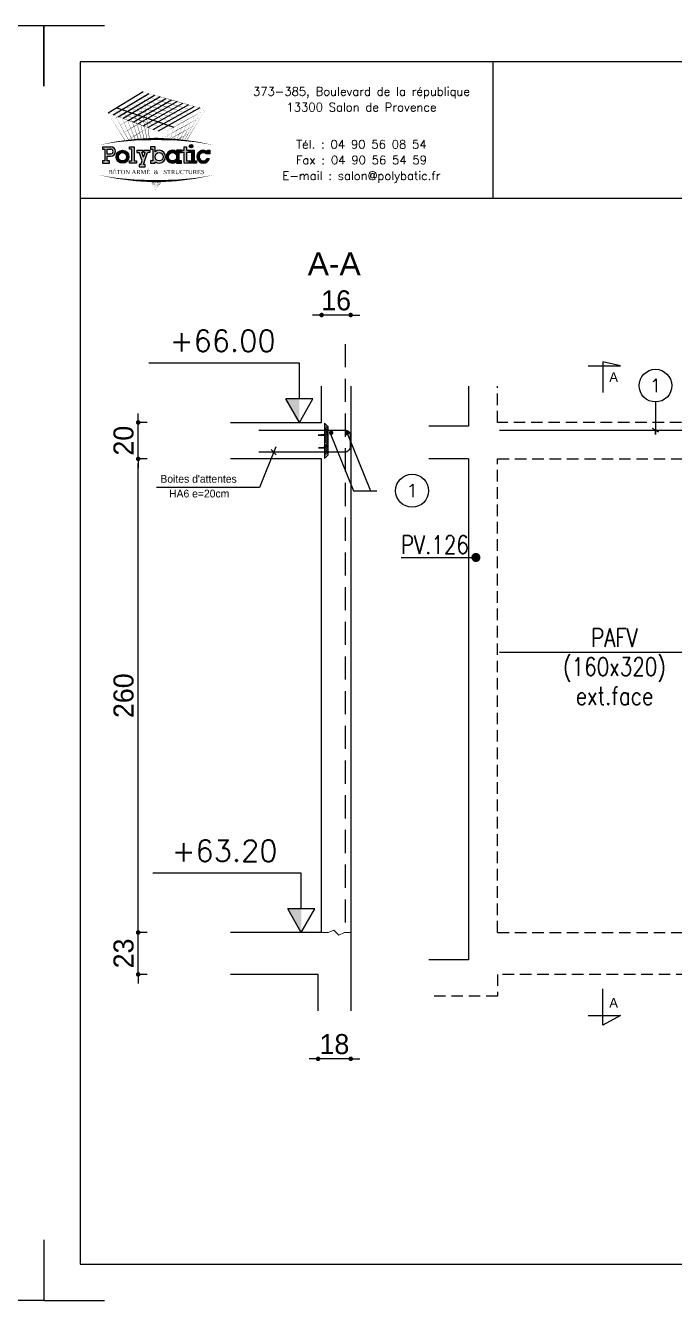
# Model space of a CAD drawing. Header units: metres. Extents: x -5618 to 118954, y -306 to 4637.
# Drawn here: x 35203 to 35559, y 894 to 1594 of the extents above; entities that cross this region are included whole.
import ezdxf
from ezdxf.enums import TextEntityAlignment as Align

# ---------------------------------------------------------------- set-up
doc = ezdxf.new("R2010")
doc.units = ezdxf.units.M
doc.linetypes.add('CACHE', pattern=[9.525, 6.35, -3.175])
doc.linetypes.add('CACHEX2', pattern=[19.05, 12.7, -6.35])
for name, color, linetype in [('COTATION', 1, 'Continuous'), ('GO-CARTOUCHE', 7, 'Continuous'), ('GO-FER-HA', 140, 'Continuous'), ('GO-TEXTE', 9, 'Continuous'), ('K_ENT_M_Building_V.76', 7, 'Continuous'), ('STR_COTATION', 1, 'Continuous'), ('STR_STA', 30, 'Continuous'), ('STR_TS', 22, 'Continuous'), ('STR_TS_TXT', 7, 'Continuous'), ('STR_VOI-POT', 6, 'Continuous')]:
    doc.layers.add(name, color=color, linetype=linetype)
doc.layers.add('Kofragna_forma', color=7, linetype='Continuous', lineweight=70)
doc.styles.add('GrDimensions', font='simplex.shx')
doc.styles.add('Lucida', font='LSANSI.TTF')
doc.styles.add('POLYBATIC', font='TIMES.TTF')
doc.styles.add('schéma', font='simplex.shx')
doc.styles.add('TEXTE', font='romans.shx')
doc.styles.add('TEXTE TS', font='romans.shx', dxfattribs={"width": 0.7, "oblique": 15})
doc.styles.add('TEXTEBA', font='ARIAL.TTF')
doc.dimstyles.new('COUPE-20', dxfattribs={"dimscale": 0.5, "dimtxt": 22, "dimasz": 5, "dimexe": 0.05, "dimexo": 0, "dimgap": 5, "dimtad": 1, "dimdec": 0, "dimdsep": 46, "dimtxsty": 'Standard', "dimblk1": 'DOT', "dimblk2": 'DOT', "dimsah": 1, "dimcen": 0, "dimdle": 150, "dimclrd": 1, "dimclre": 1, "dimclrt": 7, "dimadec": 0, "dimazin": 0, "dimtfac": 1, "dimtdec": 0, "dimtix": 1, "dimtmove": 2, "dimatfit": 3, "dimldrblk": 'DOT', "dimfxl": 0, "dimtvp": 1, "dimtolj": 1, "dimtzin": 0, "dimarcsym": 0})

# ---------------------------------------------------------------- blocks, each defined once
blk = doc.blocks.new('A$C492E529B')
h = blk.add_hatch(color=256)
h.paths.add_polyline_path([(-1.983, 0.1), (-2.083, 0.1), (-2.083, 0.3), (-1.933, 0.3, 1), (-1.933, 0.7), (-2.283, 0.7), (-2.283, 0.6), (-2.183, 0.6), (-2.183, 0.1), (-2.283, 0.1), (-2.283, 0), (-1.983, 0)])
h.paths.add_polyline_path([(-2.083, 0.4), (-2.083, 0.6), (-1.933, 0.6, -1), (-1.933, 0.4)], flags=16)
h = blk.add_hatch(color=256)
h.paths.add_polyline_path([(-1.158, 0.275, 1), (-1.708, 0.275, 1)])
h.paths.add_polyline_path([(-1.608, 0.275, -1), (-1.258, 0.275, -1)], flags=16)
for color, points in [(256, [(-0.938, 0.7), (-1.138, 0.7), (-1.138, 0.6), (-1.038, 0.6), (-1.038, 0.1), (-1.138, 0.1), (-1.138, 0), (-0.838, 0), (-0.838, 0.1), (-0.938, 0.1)]), (256, [(-0.367, 0.45), (-0.268, 0.45), (-0.268, 0.55), (-0.523, 0.55), (-0.523, 0.45), (-0.473, 0.45), (-0.543, 0.253), (-0.612, 0.45), (-0.562, 0.45), (-0.562, 0.55), (-0.818, 0.55), (-0.818, 0.45), (-0.718, 0.45), (-0.595, 0.101), (-0.648, -0.05), (-0.718, -0.05), (-0.718, -0.15), (-0.468, -0.15), (-0.468, -0.05), (-0.543, -0.05)]), (256, [(1.393, 0.55), (1.292, 0.55), (1.292, 0.7), (1.193, 0.7), (1.193, 0.55), (1.093, 0.55), (1.093, 0.45), (1.193, 0.45), (1.193, 0), (1.393, 0), (1.393, 0.1), (1.292, 0.1), (1.292, 0.45), (1.393, 0.45)]), (140, [(1.413, 0.725, 1), (1.563, 0.725, 1)]), (256, [(1.613, 0.55), (1.413, 0.55), (1.413, 0.45), (1.513, 0.45), (1.513, 0.1), (1.413, 0.1), (1.413, 0), (1.712, 0), (1.712, 0.1), (1.613, 0.1)]), (256, [(2.13, 0.4), (2.283, 0.4), (2.283, 0.55), (2.183, 0.55), (2.183, 0.487, 3.359496), (2.272, 0.2), (2.166, 0.2, -3.125802)])]:
    blk.add_hatch(color=color).paths.add_polyline_path(points)
h = blk.add_hatch(color=256)
h.paths.add_polyline_path([(-0.047, 0.487), (-0.047, 0.7), (-0.248, 0.7), (-0.248, 0.6), (-0.147, 0.6), (-0.147, 0.1), (-0.248, 0.1), (-0.248, 0), (-0.047, 0), (-0.047, 0.063, 2.12132)])
h.paths.add_polyline_path([(-0.047, 0.275, -1), (0.303, 0.275, -1)], flags=16)
h = blk.add_hatch(color=256)
h.paths.add_polyline_path([(1.073, 0.1), (0.973, 0.1), (0.973, 0.45), (1.073, 0.45), (1.073, 0.55), (0.873, 0.55), (0.873, 0.487, 2.12132), (0.873, 0.063), (0.873, 0), (1.073, 0)])
h.paths.add_polyline_path([(0.523, 0.275, -1), (0.873, 0.275, -1)], flags=16)
for p, q in [((0.873, 0.55), (0.873, 0.487)), ((1.073, 0.55), (0.873, 0.55)), ((1.073, 0.45), (1.073, 0.55)), ((-0.595, 0.101), (-0.718, 0.45)), ((-0.648, -0.05), (-0.595, 0.101)), ((-0.543, 0.253), (-0.612, 0.45)), ((-0.543, -0.05), (-0.367, 0.45)), ((-0.543, 0.253), (-0.473, 0.45)), ((0.873, 0.063), (0.873, 0)), ((0.973, 0.1), (0.973, 0.45)), ((0.973, 0.45), (1.073, 0.45)), ((1.073, 0.1), (0.973, 0.1)), ((1.073, 0), (1.073, 0.1)), ((2.166, 0.2), (2.272, 0.2)), ((0.873, 0), (1.073, 0))]:
    blk.add_line(p, q)
for points in [[(-2.283, 0.7), (-1.933, 0.7)], [(-2.283, 0.7), (-2.283, 0.6), (-2.183, 0.6), (-2.183, 0.1), (-2.283, 0.1), (-2.283, 0), (-1.983, 0), (-1.983, 0.1), (-2.083, 0.1), (-2.083, 0.3), (-1.933, 0.3)], [(-2.083, 0.4), (-2.083, 0.6), (-1.933, 0.6)], [(-1.138, 0.7), (-0.938, 0.7), (-0.938, 0.1), (-0.838, 0.1), (-0.838, 0), (-1.138, 0), (-1.138, 0.1), (-1.038, 0.1), (-1.038, 0.6), (-1.138, 0.6), (-1.138, 0.7)], [(-0.818, 0.55), (-0.562, 0.55)], [(-0.818, 0.55), (-0.818, 0.45), (-0.718, 0.45)], [(-0.612, 0.45), (-0.562, 0.45), (-0.562, 0.55)], [(-0.523, 0.55), (-0.268, 0.55), (-0.268, 0.45), (-0.367, 0.45)], [(-0.473, 0.45), (-0.523, 0.45), (-0.523, 0.55)], [(-0.248, 0.7), (-0.248, 0.6), (-0.147, 0.6), (-0.147, 0.1), (-0.248, 0.1), (-0.248, 0), (-0.047, 0), (-0.047, 0.063)], [(-0.047, 0.487), (-0.047, 0.7), (-0.248, 0.7)], [(1.093, 0.55), (1.193, 0.55), (1.193, 0.7), (1.292, 0.7), (1.292, 0.55), (1.393, 0.55), (1.393, 0.45), (1.292, 0.45), (1.292, 0.1), (1.393, 0.1), (1.393, 0), (1.193, 0), (1.193, 0.45), (1.093, 0.45)], [(1.093, 0.45), (1.093, 0.55)], [(1.413, 0.45), (1.413, 0.55), (1.613, 0.55), (1.613, 0.1), (1.712, 0.1), (1.712, 0), (1.413, 0), (1.413, 0.1), (1.513, 0.1), (1.513, 0.45), (1.413, 0.45)], [(2.183, 0.487), (2.183, 0.55), (2.283, 0.55), (2.283, 0.4), (2.13, 0.4)], [(-2.083, 0.4), (-1.933, 0.4)], [(-0.648, -0.05), (-0.718, -0.05), (-0.718, -0.15), (-0.468, -0.15), (-0.468, -0.05), (-0.543, -0.05)]]:
    blk.add_lwpolyline(points)
for centre, radius in [((-1.433, 0.275), 0.275), ((-1.433, 0.275), 0.175), ((0.128, 0.275), 0.175), ((0.698, 0.275), 0.175)]:
    blk.add_circle(centre, radius)
at = {"color": 140}
blk.add_circle((1.488, 0.725), 0.075, dxfattribs=at)
for centre, radius, start, end in [((-1.933, 0.5), 0.2, 270, 90), ((-1.933, 0.5), 0.1, 270, 90), ((0.128, 0.275), 0.275, 230.4788, 129.5212), ((0.698, 0.275), 0.275, 50.4788, 309.5212), ((2.008, 0.275), 0.275, 50.4788, 344.1734), ((2.008, 0.275), 0.175, 45.5847, 334.6231)]:
    blk.add_arc(centre, radius, start, end)
blk = doc.blocks.new('POLYBATIC')
at = {"color": 140}
for p, q in [((-0.43, 3.281), (-1.602, 2.578)), ((-1.435, 2.518), (-0.241, 3.228)), ((-1.268, 2.457), (-0.053, 3.175)), ((0.135, 3.121), (-1.101, 2.397)), ((-0.934, 2.337), (0.323, 3.068)), ((-0.767, 2.276), (0.511, 3.015)), ((-1.309, 2.754), (0.586, 2.109)), ((0.7, 2.962), (-0.6, 2.216)), ((-0.433, 2.156), (0.888, 2.908)), ((1.076, 2.855), (-0.266, 2.095)), ((-0.099, 2.035), (1.264, 2.802)), ((1.452, 2.749), (0.067, 1.974))]:
    blk.add_line(p, q, dxfattribs=at)
for points in [[(-1.016, 2.93, 0.0156, 0, 0), (-0.43, 3.281, 0, 0, 0)], [(-0.391, 2.983, 0, 0.0156, 0), (-0.923, 2.663, 0, 0, 0)], [(0.122, 2.71, 0.0156, 0, 0), (-0.869, 3.018, 0, 0, 0)], [(-0.491, 1.706, 0.0136, 0, 0), (-0.869, 3.018, 0, 0, 0)], [(-0.838, 2.873, 0.0156, 0, 0), (-0.241, 3.228, 0, 0, 0)], [(0.283, 2.803, 0.0156, 0, 0), (-0.723, 3.105, 0, 0, 0)], [(-0.398, 1.71, 0.014, 0, 0), (-0.723, 3.105, 0, 0, 0)], [(-0.661, 2.816, 0.0156, 0, 0), (-0.053, 3.175, 0, 0, 0)], [(0.444, 2.896, 0.0156, 0, 0), (-0.576, 3.193, 0, 0, 0)], [(-0.309, 1.714, 0.0145, 0, 0), (-0.576, 3.193, 0, 0, 0)], [(-0.483, 2.759, 0.0156, 0, 0), (0.135, 3.121, 0, 0, 0)], [(0.605, 2.988, 0.0156, 0, 0), (-0.43, 3.281, 0, 0, 0)], [(-0.225, 1.716, 0.0149, 0, 0), (-0.43, 3.281, 0, 0, 0)], [(-0.305, 2.702, 0.0156, 0, 0), (0.323, 3.068, 0, 0, 0)], [(-0.128, 2.646, 0.0156, 0, 0), (0.511, 3.015, 0, 0, 0)], [(1.641, 2.695, 0, 0.0156, 0), (0.605, 2.988, 0, 0, 0)], [(-1.602, 2.578, 0, 0.0156, 0), (-1.016, 2.93, 0, 0, 0)], [(-0.684, 2.246, 0.0156, 0, 0), (-1.602, 2.578, 0, 0, 0)], [(-1.031, 1.66, 0.0111, 0, 0), (-1.602, 2.578, 0, 0, 0)], [(-1.456, 2.344, 0, 0.0156, 0), (-0.923, 2.663, 0, 0, 0)], [(-0.522, 2.339, 0.0156, 0, 0), (-1.455, 2.666, 0, 0, 0)], [(-0.913, 1.673, 0.0116, 0, 0), (-1.455, 2.666, 0, 0, 0)], [(-1.435, 2.518, 0, 0.0156, 0), (-0.838, 2.873, 0, 0, 0)], [(-0.361, 2.432, 0.0156, 0, 0), (-1.309, 2.754, 0, 0, 0)], [(-0.8, 1.684, 0.0121, 0, 0), (-1.309, 2.754, 0, 0, 0)], [(-1.268, 2.457, 0, 0.0156, 0), (-0.661, 2.816, 0, 0, 0)], [(-0.2, 2.524, 0.0156, 0, 0), (-1.162, 2.842, 0, 0, 0)], [(-0.692, 1.693, 0.0126, 0, 0), (-1.162, 2.842, 0, 0, 0)], [(-1.101, 2.397, 0, 0.0156, 0), (-0.483, 2.759, 0, 0, 0)], [(-0.039, 2.617, 0.0156, 0, 0), (-1.016, 2.93, 0, 0, 0)], [(-0.589, 1.7, 0.0131, 0, 0), (-1.016, 2.93, 0, 0, 0)], [(-0.934, 2.337, 0, 0.0156, 0), (-0.305, 2.702, 0, 0, 0)], [(-0.352, 2.685, 0, 0.0156, 0), (-0.831, 2.397, 0, 0, 0)], [(-0.767, 2.276, 0, 0.0156, 0), (-0.128, 2.646, 0, 0, 0)], [(-0.6, 2.216, 0, 0.0156, 0), (0.05, 2.589, 0, 0, 0)], [(0.937, 2.305, 0, 0.0156, 0), (-0.039, 2.617, 0, 0, 0)], [(0.05, 2.589, 0.0156, 0, 0), (0.7, 2.962, 0, 0, 0)], [(1.113, 2.402, 0, 0.0156, 0), (0.122, 2.71, 0, 0, 0)], [(0.227, 2.532, 0.0156, 0, 0), (0.888, 2.908, 0, 0, 0)], [(1.289, 2.5, 0, 0.0156, 0), (0.283, 2.803, 0, 0, 0)], [(0.405, 2.475, 0.0156, 0, 0), (1.076, 2.855, 0, 0, 0)], [(1.465, 2.598, 0, 0.0156, 0), (0.444, 2.896, 0, 0, 0)], [(0.582, 2.418, 0.0156, 0, 0), (1.264, 2.802, 0, 0, 0)], [(0.76, 2.362, 0.0156, 0, 0), (1.452, 2.749, 0, 0, 0)], [(0.937, 2.305, 0.0156, 0, 0), (1.641, 2.695, 0, 0, 0)], [(0.942, 1.67, 0.0112, 0, 0), (1.465, 2.598, 0, 0, 0)], [(1.012, 1.663, 0.012, 0, 0), (1.641, 2.695, 0, 0, 0)], [(-1.31, 2.109, 0, 0.0156, 0), (-0.831, 2.397, 0, 0, 0)], [(-1.165, 1.875, 0, 0.0156, 0), (-0.739, 2.131, 0, 0, 0)], [(-0.312, 2.386, 0, 0.0156, 0), (-0.739, 2.131, 0, 0, 0)], [(0.234, 1.914, 0, 0.0156, 0), (-0.684, 2.246, 0, 0, 0)], [(0.41, 2.012, 0, 0.0156, 0), (-0.522, 2.339, 0, 0, 0)], [(-0.433, 2.156, 0, 0.0156, 0), (0.227, 2.532, 0, 0, 0)], [(0.586, 2.109, 0, 0.0156, 0), (-0.361, 2.432, 0, 0, 0)], [(-0.266, 2.095, 0, 0.0156, 0), (0.405, 2.475, 0, 0, 0)], [(0.762, 2.207, 0, 0.0156, 0), (-0.2, 2.524, 0, 0, 0)], [(-0.099, 2.035, 0, 0.0156, 0), (0.582, 2.418, 0, 0, 0)], [(0.067, 1.974, 0, 0.0156, 0), (0.76, 2.362, 0, 0, 0)], [(0.234, 1.914, 0, 0.0156, 0), (0.937, 2.305, 0, 0, 0)], [(0.587, 1.7, 0.00718, 0, 0), (0.762, 2.207, 0, 0, 0)], [(0.689, 1.693, 0.0083, 0, 0), (0.937, 2.305, 0, 0, 0)], [(0.765, 1.884, 0.0156, 0, 0), (1.342, 2.205, 0, 0, 0)], [(0.781, 1.685, 0.00933, 0, 0), (1.113, 2.402, 0, 0, 0)], [(0.852, 2.095, 0.0156, 0, 0), (1.491, 2.45, 0, 0, 0)], [(0.865, 1.678, 0.0103, 0, 0), (1.289, 2.5, 0, 0, 0)], [(-1.953, 1.508, 0, 0.0781, -0.053843), (0, 1.719, 0, 0, 0)], [(-1.019, 1.641, 0, 0.0156, 0), (-0.646, 1.864, 0, 0, 0)], [(-0.273, 2.088, 0, 0.0156, 0), (-0.646, 1.864, 0, 0, 0)], [(-0.234, 1.79, 0, 0.00638, 0), (-0.365, 1.711, 0, 0.00638, 0)], [(1.953, 1.508, 0, 0.0781, 0.053843), (0, 1.719, 0, 0, 0)], [(0.213, 1.74, 0, 0.0156, 0), (0.852, 2.095, 0, 0, 0)], [(0.21, 1.716, 0.00323, 0, 0), (0.234, 1.914, 0, 0, 0)], [(0.349, 1.712, 0.00465, 0, 0), (0.41, 2.012, 0, 0, 0)], [(0.447, 1.708, 0.00693, 0.0156, 0), (0.767, 1.886, 0, 0, 0)], [(0.474, 1.706, 0.00597, 0, 0), (0.586, 2.109, 0, 0, 0)], [(0.68, 1.675, 0.0156, 0, 0), (1.193, 1.96, 0, 0, 0)], [(0.96, 1.668, 0.00293, 0, 0), (1.044, 1.715, 0, 0, 0)], [(-1.953, 0.523, 0, 0.0781, 0.053843), (0, 0.312, 0, 0, 0)], [(1.953, 0.523, 0, 0.0781, -0.053843), (0, 0.312, 0, 0, 0)], [(0, 0, 0, 0.00381, 0), (-0.195, 0.315, 0, 0.00381, 0)], [(0, 0, 0, 0.00368, 0), (-0.171, 0.314, 0, 0.00368, 0)], [(0, 0, 0, 0.00356, 0), (-0.149, 0.314, 0, 0.00356, 0)], [(0, 0, 0, 0.00345, 0), (-0.128, 0.313, 0, 0.00345, 0)], [(0, 0, 0, 0.00334, 0), (-0.109, 0.313, 0, 0.00334, 0)], [(0, 0, 0, 0.00324, 0), (-0.09, 0.313, 0, 0.00324, 0)], [(0, 0, 0, 0.00315, 0), (-0.073, 0.313, 0, 0.00315, 0)], [(0, 0, 0, 0.00306, 0), (-0.056, 0.313, 0, 0.00306, 0)], [(0, 0, 0, 0.00306, 0), (-0.056, 0.313, 0, 0.00306, 0)], [(0, 0, 0, 0.00298, 0), (-0.041, 0.313, 0, 0.00298, 0)], [(0, 0, 0, 0.0051, 0), (0.038, 0.313, 0, 0.0051, 0)], [(0, 0, 0, 0.00425, 0), (0.127, 0.313, 0, 0.00425, 0)], [(0, 0, 0, 0.00408, 0), (0.145, 0.314, 0, 0.00408, 0)], [(0, 0, 0, 0.00392, 0), (0.162, 0.314, 0, 0.00392, 0)], [(0, 0, 0, 0.00378, 0), (0.177, 0.314, 0, 0.00378, 0)], [(0, 0, 0, 0.00365, 0), (0.191, 0.315, 0, 0.00365, 0)], [(0, 0, 0, 0.00486, 0), (0.064, 0.313, 0, 0.00486, 0)], [(0, 0, 0, 0.00464, 0), (0.087, 0.313, 0, 0.00464, 0)], [(0, 0, 0, 0.00443, 0), (0.108, 0.313, 0, 0.00443, 0)]]:
    blk.add_lwpolyline(points, format="xyseb", dxfattribs=at)
at = {"color": 5, "xscale": 0.78125, "yscale": 0.78125, "zscale": 0.78125}
blk.add_blockref('A$C492E529B', (0, 0.91), dxfattribs=at)
at = {"lineweight": 60, "style": 'POLYBATIC'}
for s, p in [('BÉTON ARMÉ', (-1.587, 0.547)), ('STRUCTURES', (0.24, 0.547))]:
    blk.add_text(s, height=0.1406, dxfattribs=at).set_placement(p)
at = {"color": 140, "style": 'POLYBATIC'}
blk.add_text('&', height=0.141, dxfattribs=at).set_placement((0, 0.547), align=Align.CENTER)
blk = doc.blocks.new('ime')
at = {"layer": 'COTATION', "const_width": 2.5}
blk.add_lwpolyline([(1.25, 0, -1), (-1.25, 0, -1)], format="xyb", close=True, dxfattribs=at)
at = {"layer": 'COTATION'}
blk.add_lwpolyline([(41.09, 0), (0, 0)], dxfattribs=at)
at = {"layer": 'COTATION', "color": 7, "style": 'TEXTE TS', "width": 0.8}
blk.add_attdef('NAME', (9.08, 2), '', height=10, dxfattribs=at)
blk = doc.blocks.new('mrega')
at = {"layer": 'STR_TS_TXT', "style": 'TEXTE TS', "width": 0.8}
for tag, p in [('ST10', (14.48, 0)), ('DIM', (14.48, -16)), ('NOTE', (14.48, -32))]:
    blk.add_attdef(tag, text='', height=10, dxfattribs=at).set_placement(p, align=Align.CENTER)
blk = doc.blocks.new('_DOT')
at = {"color": 0, "linetype": 'ByBlock'}
blk.add_line((-0.5, 0), (-1, 0), dxfattribs=at)
at = {"color": 0, "linetype": 'ByBlock', "const_width": 0.5}
blk.add_lwpolyline([(-0.25, 0, 1), (0.25, 0, 1)], format="xyb", close=True, dxfattribs=at)
blk = doc.blocks.new('*D954')
at = {"layer": 'COTATION', "color": 1, "lineweight": -2, "ltscale": 4.5}
for p, q in [((35264.68, 1098.29), (35264.68, 1100.79)), ((35269.68, 1095.79), (35264.65, 1095.79)), ((35264.68, 1072.79), (35264.68, 1095.79)), ((35269.68, 1072.79), (35264.65, 1072.79)), ((35264.68, 1070.29), (35264.68, 1067.79))]:
    blk.add_line(p, q, dxfattribs=at)
at = {"layer": 'DEFPOINTS', "color": 0, "lineweight": -3, "ltscale": 4.5}
for p in [(35264.68, 1095.79), (35315.39, 1095.79), (35315.39, 1072.79)]:
    blk.add_point(p, dxfattribs=at)
at = {"layer": 'COTATION', "color": 1, "lineweight": -2, "ltscale": 4.5, "xscale": 2.5, "yscale": 2.5, "zscale": 2.5}
for p, rotation in [((35264.68, 1095.79), 270), ((35264.68, 1072.79), 90)]:
    blk.add_blockref('_DOT', p, dxfattribs=dict(at, rotation=rotation))
at = {"layer": 'COTATION', "color": 7, "lineweight": -3, "ltscale": 4.5, "insert": (35256.68, 1084.29), "char_height": 11, "attachment_point": 5, "rotation": 90}
blk.add_mtext('\\A1;23', dxfattribs=at)
blk = doc.blocks.new('*D955')
at = {"layer": 'COTATION', "color": 1, "lineweight": -2, "ltscale": 4.5}
for p, q in [((35269.68, 1355.79), (35264.65, 1355.79)), ((35264.68, 1098.29), (35264.68, 1353.29)), ((35269.68, 1095.79), (35264.65, 1095.79))]:
    blk.add_line(p, q, dxfattribs=at)
at = {"layer": 'DEFPOINTS', "color": 0, "lineweight": -3, "ltscale": 4.5}
for p in [(35264.68, 1355.79), (35315.39, 1355.79), (35315.39, 1095.79)]:
    blk.add_point(p, dxfattribs=at)
at = {"layer": 'COTATION', "color": 1, "lineweight": -2, "ltscale": 4.5, "xscale": 2.5, "yscale": 2.5, "zscale": 2.5}
for p, rotation in [((35264.68, 1355.79), 90), ((35264.68, 1095.79), 270)]:
    blk.add_blockref('_DOT', p, dxfattribs=dict(at, rotation=rotation))
at = {"layer": 'COTATION', "color": 7, "lineweight": -3, "ltscale": 4.5, "insert": (35256.68, 1225.79), "char_height": 11, "attachment_point": 5, "rotation": 90}
blk.add_mtext('\\A1;260', dxfattribs=at)
blk = doc.blocks.new('*D956')
at = {"layer": 'COTATION', "color": 1, "lineweight": -2, "ltscale": 4.5}
for p, q in [((35264.68, 1378.29), (35264.68, 1380.79)), ((35269.68, 1375.79), (35264.65, 1375.79)), ((35264.68, 1355.79), (35264.68, 1375.79)), ((35269.68, 1355.79), (35264.65, 1355.79)), ((35264.68, 1353.29), (35264.68, 1350.79))]:
    blk.add_line(p, q, dxfattribs=at)
at = {"layer": 'DEFPOINTS', "color": 0, "lineweight": -3, "ltscale": 4.5}
for p in [(35264.68, 1375.79), (35315.39, 1375.79), (35315.39, 1355.79)]:
    blk.add_point(p, dxfattribs=at)
at = {"layer": 'COTATION', "color": 1, "lineweight": -2, "ltscale": 4.5, "xscale": 2.5, "yscale": 2.5, "zscale": 2.5}
for p, rotation in [((35264.68, 1375.79), 270), ((35264.68, 1355.79), 90)]:
    blk.add_blockref('_DOT', p, dxfattribs=dict(at, rotation=rotation))
at = {"layer": 'COTATION', "color": 7, "lineweight": -3, "ltscale": 4.5, "insert": (35256.68, 1365.79), "char_height": 11, "attachment_point": 5, "rotation": 90}
blk.add_mtext('\\A1;20', dxfattribs=at)
blk = doc.blocks.new('stab')
at = {"layer": 'STR_STA'}
h = blk.add_hatch(dxfattribs=at)
h.set_pattern_fill('ANSI31', color=9, scale=6.075, angle=-540, style=0)
h.set_pattern_definition([(315, (-54992.6584, 395894.73794), (-0.536959212, -0.536959212), [])])
h.paths.add_polyline_path([(8.55, 0), (6.53, -2.03), (4.9, -2.03), (4.9, 0)])
h.paths.add_polyline_path([(4.9, 0), (4.9, -2.03), (1.75, -2.03), (1.95, 0)])
h.paths.add_polyline_path([(1.41, 0), (1.73, -2.03), (-8.03, -2.03), (-7.82, 0)])
h.paths.add_polyline_path([(-8.11, -1.56), (-9.67, 0), (-8.25, 0)])
at = {"layer": 'STR_STA', "color": 1}
blk.add_lwpolyline([(-5.93, 36.01), (-5.93, 0.57), (-5.93, -11.07, 0.414214), (-2.89, -14.1), (3.18, -14.1, 0.414214), (6.22, -11.07), (6.22, 36.01)], format="xyb", dxfattribs=at)
blk.add_lwpolyline([(-7.65, -2.03), (-9.67, 0), (9.67, 0), (7.65, -2.03)], close=True, dxfattribs=at)
blk.add_lwpolyline([(-3.88, 0), (-3.68, -2.22), (-3.09, 3.47), (-3.09, 0), (3.09, 0), (3.42, -2.09), (3.94, 3.21), (3.94, 0)], dxfattribs=at)
at = {"layer": 'STR_STA', "color": 6, "linetype": 'Continuous', "const_width": 1.2}
for points in [[(-3.75, -3.69, -1), (-4.95, -3.69, -1)], [(-3.64, -12.3, -1), (-4.84, -12.3, -1)]]:
    blk.add_lwpolyline(points, format="xyb", close=True, dxfattribs=at)
blk = doc.blocks.new('*D957')
at = {"layer": 'DEFPOINTS', "color": 0, "lineweight": -3, "ltscale": 4.5}
for p in [(35365.39, 1434.77), (35365.39, 1395.79, 187.69), (35381.39, 1395.79, 187.69)]:
    blk.add_point(p, dxfattribs=at)
at = {"layer": 'STR_COTATION', "color": 1, "lineweight": -2, "ltscale": 4.5}
for p, q in [((35362.89, 1434.77), (35360.39, 1434.77)), ((35365.39, 1434.78), (35365.39, 1434.8)), ((35381.39, 1434.77), (35365.39, 1434.77)), ((35381.39, 1434.78), (35381.39, 1434.8)), ((35383.89, 1434.77), (35386.39, 1434.77))]:
    blk.add_line(p, q, dxfattribs=at)
at = {"layer": 'STR_COTATION', "color": 1, "lineweight": -2, "ltscale": 4.5, "xscale": 2.5, "yscale": 2.5, "zscale": 2.5}
blk.add_blockref('_DOT', (35365.39, 1434.77), dxfattribs=at)
at = {"layer": 'STR_COTATION', "color": 1, "lineweight": -2, "ltscale": 4.5, "xscale": 2.5, "yscale": 2.5, "zscale": 2.5, "rotation": 180}
blk.add_blockref('_DOT', (35381.39, 1434.77), dxfattribs=at)
at = {"layer": 'STR_COTATION', "color": 7, "lineweight": -3, "ltscale": 4.5, "insert": (35373.39, 1442.77), "char_height": 11, "attachment_point": 5}
blk.add_mtext('\\A1;16', dxfattribs=at)
blk = doc.blocks.new('*D958')
at = {"layer": 'DEFPOINTS', "color": 0, "lineweight": -3, "ltscale": 4.5}
for p in [(35363.49, 1060.32, 187.69), (35381.39, 1060.32, 187.69), (35363.49, 1026.46)]:
    blk.add_point(p, dxfattribs=at)
at = {"layer": 'STR_COTATION', "color": 1, "lineweight": -2, "ltscale": 4.5}
for p, q in [((35360.99, 1026.46), (35358.49, 1026.46)), ((35381.39, 1026.46), (35363.49, 1026.46)), ((35363.49, 1026.44), (35363.49, 1026.43)), ((35381.39, 1026.44), (35381.39, 1026.43)), ((35383.89, 1026.46), (35386.39, 1026.46))]:
    blk.add_line(p, q, dxfattribs=at)
at = {"layer": 'STR_COTATION', "color": 1, "lineweight": -2, "ltscale": 4.5, "xscale": 2.5, "yscale": 2.5, "zscale": 2.5}
blk.add_blockref('_DOT', (35363.49, 1026.46), dxfattribs=at)
at = {"layer": 'STR_COTATION', "color": 1, "lineweight": -2, "ltscale": 4.5, "xscale": 2.5, "yscale": 2.5, "zscale": 2.5, "rotation": 180}
blk.add_blockref('_DOT', (35381.39, 1026.46), dxfattribs=at)
at = {"layer": 'STR_COTATION', "color": 7, "lineweight": -3, "ltscale": 4.5, "insert": (35372.44, 1034.46), "char_height": 11, "attachment_point": 5}
blk.add_mtext('\\A1;18', dxfattribs=at)

msp = doc.modelspace()

# ---------------------------------------------------------------- linework, layer by layer
at = {"color": 7, "linetype": 'Continuous', "lineweight": -3}
for p, q in [((35360.56, 1388.79, 187.69), (35345.81, 1388.79, 187.69)), ((35353.19, 1375.79, 187.69), (35345.81, 1388.79, 187.69)), ((35360.56, 1388.79, 187.69), (35345.81, 1388.79, 187.69)), ((35353.19, 1375.79, 187.69), (35345.81, 1388.79, 187.69)), ((35353.19, 1375.79, 187.69), (35360.56, 1388.79, 187.69)), ((35353.19, 1375.79, 187.69), (35360.56, 1388.79, 187.69)), ((35361.62, 1108.79, 187.69), (35346.87, 1108.79, 187.69)), ((35354.24, 1095.79, 187.69), (35346.87, 1108.79, 187.69)), ((35361.62, 1108.79, 187.69), (35346.87, 1108.79, 187.69)), ((35354.24, 1095.79, 187.69), (35346.87, 1108.79, 187.69)), ((35354.24, 1095.79, 187.69), (35361.62, 1108.79, 187.69)), ((35354.24, 1095.79, 187.69), (35361.62, 1108.79, 187.69))]:
    msp.add_line(p, q, dxfattribs=at)
for points in [[(35179.45, 1593.71), (35212.78, 1593.71), (35212.78, 1560.38)], [(35212.78, 1560.38), (35212.78, 1593.71), (35246.11, 1593.71)], [(35459.42, 1573.71), (35459.42, 1498.77)], [(36182.68, 1498.77), (35232.78, 1498.77)], [(35212.78, 927.11), (35212.78, 893.78), (35179.45, 893.78)], [(35212.78, 927.11), (35212.78, 893.78), (35246.11, 893.78)]]:
    msp.add_lwpolyline(points)
msp.add_lwpolyline([(35232.78, 1573.71), (35232.78, 913.78), (36182.68, 913.78), (36182.68, 1573.71)], close=True)
at = {"lineweight": 18, "elevation": 187.69}
msp.add_lwpolyline([(35381.39, 1095.79), (35377.92, 1095.79), (35374.9, 1094.36), (35372.15, 1097.13), (35368.99, 1095.79), (35365.39, 1095.79)], dxfattribs=at)
at = {"color": 7, "linetype": 'Continuous', "lineweight": -3}
for points in [[(35345.81, 1388.79, 187.69), (35353.19, 1375.79, 187.69), (35353.19, 1388.76, 187.69)], [(35345.81, 1388.79, 187.69), (35353.19, 1375.79, 187.69), (35353.19, 1388.76, 187.69)], [(35346.87, 1108.79, 187.69), (35354.24, 1095.79, 187.69), (35354.24, 1108.75, 187.69)], [(35346.87, 1108.79, 187.69), (35354.24, 1095.79, 187.69), (35354.24, 1108.75, 187.69)]]:
    msp.add_solid(points, dxfattribs=at)
at = {"layer": 'GO-CARTOUCHE', "color": 2, "ltscale": 3}
msp.add_line((35337.72, 1360.98, 187.69), (35340.53, 1358.01, 187.69), dxfattribs=at)
at = {"layer": 'GO-CARTOUCHE', "color": 2, "ltscale": 3, "elevation": 187.69}
msp.add_lwpolyline([(35340.32, 1362.49), (35331.36, 1340.08), (35274.66, 1340.08)], dxfattribs=at)
at = {"layer": 'GO-FER-HA', "elevation": 187.69}
msp.add_lwpolyline([(35548.72, 1387.03, -512.322006), (35548.79, 1387.03), (35548.79, 1369.17), (35548.79, 1371.57), (35550.49, 1370.67), (35547.09, 1372.46)], format="xyb", dxfattribs=at)
for points in [[(35370.09, 1369.96), (35382.97, 1338.32), (35395.71, 1338.32)], [(35379.42, 1369.96), (35392.3, 1338.32), (35395.71, 1338.32)]]:
    msp.add_lwpolyline(points, dxfattribs=at)
at = {"layer": 'GO-FER-HA'}
msp.add_circle((35415.11, 1338.32, 187.69), 9.06, dxfattribs=at)
at = {"layer": 'GO-TEXTE', "elevation": 187.69, "flags": 128}
for points in [[(35511.85, 1406.86), (35529.5, 1406.85), (35519.82, 1409.14), (35519.82, 1392.22)], [(35511.83, 1050.28), (35529.47, 1050.28), (35519.8, 1045), (35519.8, 1064.92)]]:
    msp.add_lwpolyline(points, dxfattribs=at)
at = {"layer": 'K_ENT_M_Building_V.76', "color": 30, "linetype": 'Continuous', "lineweight": -3}
for p, q in [((35346.69, 1408.29, 187.69), (35270.54, 1408.29, 187.69)), ((35346.69, 1408.29, 187.69), (35270.54, 1408.29, 187.69)), ((35353.19, 1408.29, 187.69), (35346.69, 1408.29, 187.69)), ((35353.19, 1408.29, 187.69), (35346.69, 1408.29, 187.69)), ((35353.19, 1388.79, 187.69), (35353.19, 1408.29, 187.69)), ((35353.19, 1388.79, 187.69), (35353.19, 1408.29, 187.69)), ((35347.74, 1128.29, 187.69), (35272.78, 1128.29, 187.69)), ((35347.74, 1128.29, 187.69), (35284.45, 1128.29, 187.69)), ((35354.24, 1128.29, 187.69), (35347.74, 1128.29, 187.69)), ((35354.24, 1128.29, 187.69), (35347.74, 1128.29, 187.69)), ((35354.24, 1108.79, 187.69), (35354.24, 1128.29, 187.69)), ((35354.24, 1108.79, 187.69), (35354.24, 1128.29, 187.69))]:
    msp.add_line(p, q, dxfattribs=at)
at = {"layer": 'Kofragna_forma', "color": 4, "lineweight": -3}
for p, q in [((35365.39, 1375.79, 187.69), (35365.39, 1395.79, 187.69)), ((35381.39, 1395.79, 187.69), (35381.39, 1052.79, 187.69)), ((35446.07, 1395.79, 187.69), (35446.07, 1373.79, 187.69)), ((35315.39, 1375.79, 187.69), (35365.39, 1375.79, 187.69)), ((35446.07, 1373.79, 187.69), (35424.27, 1373.79, 187.69)), ((35365.39, 1355.79, 187.69), (35315.39, 1355.79, 187.69)), ((35365.39, 1095.79, 187.69), (35365.39, 1355.79, 187.69)), ((35446.07, 1355.79, 187.69), (35424.27, 1355.79, 187.69)), ((35446.07, 1355.79, 187.69), (35446.07, 1156.79, 187.69)), ((35446.07, 1156.79, 187.69), (35446.07, 1080.79, 187.69)), ((35365.39, 1095.79, 187.69), (35315.39, 1095.79, 187.69)), ((35446.07, 1080.79, 187.69), (35424.27, 1080.79, 187.69)), ((35363.49, 1072.79, 187.69), (35315.39, 1072.79, 187.69)), ((35363.49, 1052.79, 187.69), (35363.49, 1072.79, 187.69))]:
    msp.add_line(p, q, dxfattribs=at)
at = {"layer": 'Kofragna_forma', "linetype": 'CACHE', "lineweight": -3}
for p, q in [((35462.07, 1375.79, 187.69), (35462.07, 1395.79, 187.69)), ((35782.07, 1375.79, 187.69), (35462.07, 1375.79, 187.69)), ((35462.07, 1095.79, 187.69), (35462.07, 1355.79, 187.69)), ((35462.07, 1355.79, 187.69), (35782.07, 1355.79, 187.69)), ((35462.07, 1095.79, 187.69), (35782.07, 1095.79, 187.69)), ((35633.07, 1072.79, 187.69), (35462.07, 1072.79, 187.69)), ((35462.07, 1072.79, 187.69), (35462.07, 1060.79, 187.69)), ((35462.07, 1060.79, 187.69), (35424.27, 1060.79, 187.69))]:
    msp.add_line(p, q, dxfattribs=at)
at = {"layer": 'STR_TS', "color": 3, "elevation": 187.69}
msp.add_lwpolyline([(35463.07, 1249.64), (35623.07, 1249.64)], dxfattribs=at)
at = {"layer": 'STR_VOI-POT'}
msp.add_line((35463.07, 1371.57, 187.69), (36119.02, 1371.57, 187.69), dxfattribs=at)
at = {"layer": 'STR_VOI-POT', "color": 1, "linetype": 'CACHEX2', "elevation": 187.69}
msp.add_lwpolyline([(35378.39, 1418.79), (35378.39, 1095.79)], dxfattribs=at)

# ---------------------------------------------------------------- block references
at = {"xscale": 16.49835000000894, "yscale": 16.49834999989253, "zscale": 16.49835000000003}
msp.add_blockref('POLYBATIC', (35274.55, 1503.09), dxfattribs=at)
at = {"layer": 'COTATION'}
ref = msp.add_blockref('ime', (35450.14, 1301.69, 187.69), dxfattribs=dict(at, xscale=-1))
ref.add_attrib('NAME', 'PV.126', (35408.92, 1303.69, 187.69), dxfattribs={"color": 7, "height": 10, "style": 'TEXTE TS', "width": 0.8})
at = {"layer": 'STR_STA', "xscale": -1, "zscale": 0.001000000000004775, "rotation": 90}
msp.add_blockref('stab', (35366.97, 1365.72, 187.69), dxfattribs=at)
at = {"layer": 'STR_TS_TXT'}
msp.add_blockref('mrega', (35511.79, 1252.69, 281.53), dxfattribs=at).add_auto_attribs({'NOTE': 'ext.face', 'ST10': 'PAFV', 'DIM': '(160x320)'})

# ---------------------------------------------------------------- texts
at = {"style": 'schéma'}
for s, p in [('373-385, Boulevard de la république', (35387.3, 1555.18)), ('13300 Salon de Provence', (35387.3, 1546.55)), ('Tél. : 04 90 56 08 54', (35387.3, 1526.16)), ('Fax : 04 90 56 54 59', (35387.3, 1517.53)), ('E-mail : salon@polybatic.fr', (35387.3, 1508.9))]:
    msp.add_text(s, height=4.6662, dxfattribs=at).set_placement(p, align=Align.CENTER)
at = {"layer": 'GO-FER-HA', "style": 'TEXTE'}
msp.add_text('1', height=7.2, rotation=360, dxfattribs=at).set_placement((35548.79, 1396.09, 281.69), align=Align.MIDDLE_CENTER)
msp.add_text('1', height=7.2, dxfattribs=at).set_placement((35415.11, 1338.32, 187.69), align=Align.MIDDLE_CENTER)
at = {"layer": 'GO-TEXTE', "style": 'TEXTEBA'}
msp.add_text('A-A', height=12.497, dxfattribs=at).set_placement((35357.79, 1456.62, 187.69))
at = {"layer": 'GO-TEXTE', "linetype": 'Continuous', "style": 'Lucida'}
for s, height, rotation, p in [('A', 5.32, 359.98193, (35523.43, 1398.06, 187.69)), ("Boites d'attentes", 4.256, 0.0018, (35276.89, 1342.7, 187.69)), ('HA6 e=20cm', 4.256, 0.0018, (35281.66, 1334.62, 187.69)), ('A', 5.32, 0.0018, (35523.41, 1054.55, 187.69))]:
    msp.add_text(s, height=height, rotation=rotation, dxfattribs=at).set_placement(p)
at = {"layer": 'K_ENT_M_Building_V.76', "color": 0, "linetype": 'Continuous', "lineweight": -3, "char_height": 11.7, "attachment_point": 9, "style": 'GrDimensions'}
for s, insert in [('+66.00', (35340.19, 1414.79, 187.69)), ('\\A1;+63.20', (35341.24, 1134.79, 187.69))]:
    msp.add_mtext(s, dxfattribs=dict(at, insert=insert))

# ---------------------------------------------------------------- dimensions: what is measured, and where the dimension line sits
at = {"layer": 'COTATION', "lineweight": -3, "ltscale": 4.5}
for base, p1, p2, picture, middle in [((35264.68, 1375.79, 93.84), (35315.39, 1355.79, 93.84), (35315.39, 1375.79, 93.84), '*D956', (35256.68, 1365.79, 93.84)), ((35264.68, 1355.79, 93.84), (35315.39, 1095.79, 93.84), (35315.39, 1355.79, 93.84), '*D955', (35256.68, 1225.79, 93.84)), ((35264.68, 1095.79, 93.84), (35315.39, 1072.79, 93.84), (35315.39, 1095.79, 93.84), '*D954', (35256.68, 1084.29, 93.84))]:
    dim = msp.add_linear_dim(base=base, p1=p1, p2=p2, angle=90, dimstyle='COUPE-20', dxfattribs=at)
    dim.commit()
    dim.dimension.update_dxf_attribs({"geometry": picture, "text_midpoint": middle})
at = {"layer": 'STR_COTATION', "lineweight": -3, "ltscale": 4.5}
for base, p1, p2, picture, middle in [((35365.39, 1434.77), (35381.39, 1395.79, 187.69), (35365.39, 1395.79, 187.69), '*D957', (35373.39, 1442.77)), ((35363.49, 1026.46), (35381.39, 1060.32, 187.69), (35363.49, 1060.32, 187.69), '*D958', (35372.44, 1034.46))]:
    dim = msp.add_linear_dim(base=base, p1=p1, p2=p2, angle=180, dimstyle='COUPE-20', override={"dimfxl": 0.1}, dxfattribs=at)
    dim.commit()
    dim.dimension.update_dxf_attribs({"geometry": picture, "text_midpoint": middle})

doc.saveas('drawing.dxf')
